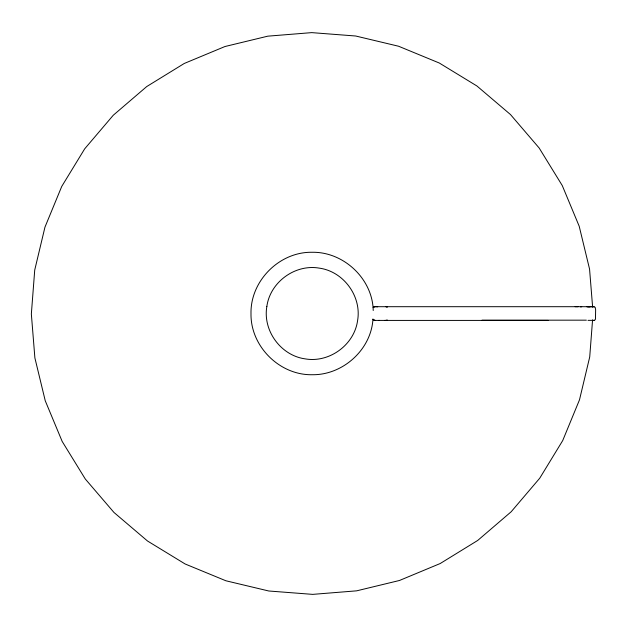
<?xml version="1.0" encoding="UTF-8"?>
<svg xmlns="http://www.w3.org/2000/svg" width="627" height="627" viewBox="0 0 627 627"><rect width="100%" height="100%" fill="white"/><g stroke="black" fill="none" stroke-linecap="round" stroke-linejoin="round"><path stroke-width="0.94" d="M592.57 319.848L589.717 356.959L579.497 399.83L562.709 440.577L539.745 478.197L511.177 511.757L477.711 540.443L440.178 563.54L399.485 580.477L356.645 590.838L312.716 594.372L268.771 590.995L225.892 580.774L185.145 563.986L147.525 541.015L113.965 512.455L85.28 478.989L62.183 441.447L45.246 400.763L34.885 357.923L31.35 313.994L34.728 270.049L44.948 227.17L61.744 186.423L84.708 148.803L113.268 115.243L146.734 86.557L184.275 63.46L224.96 46.523L267.8 36.162L311.729 32.628L355.681 36.005L398.553 46.226L439.3 63.021L476.92 85.985L510.48 114.545L539.165 148.011L562.262 185.553L579.199 226.237L589.56 269.077L592.625 307.152M373.151 307.332L374.672 306.697L593.597 306.697L595.172 307.332L595.634 309.746L595.47 319.167L594.749 320.17L593.628 320.421M373.331 307.332L375.212 306.697M580.641 306.948L581.731 306.697M387.071 320.162L385.832 320.413M386.357 320.413L387.376 320.162M377.274 306.697L377.697 306.697M378.779 320.421L379.5 320.421M375.745 306.697L377.493 306.697M384.743 320.421L386.256 320.413M594.169 306.76L586.621 306.697M482.014 320.17L586.355 320.17M548.061 320.413L374.68 320.421L373.606 320.17L372.885 319.167M588.008 320.358L594.2 320.358M575.147 306.689L577.961 306.697M385.824 306.697L387.423 306.948M375.22 320.421L372.955 319.159C371.113 349.748 342.804 375.126 312.332 374.727C279.603 375.401 250.432 346.339 250.996 313.61C250.322 280.88 279.383 251.709 312.113 252.273C343.69 251.686 372.579 278.827 373.222 310.522M386.381 306.76L387.071 306.948M266.859 306.399C262.603 330.57 280.794 355.525 305.122 358.863C329.3 363.119 354.247 344.928 357.586 320.601C361.842 296.43 343.651 271.475 319.323 268.137C295.152 263.881 270.198 282.072 266.859 306.399M590.109 306.697L587.515 306.697L590.109 306.697"/></g></svg>
